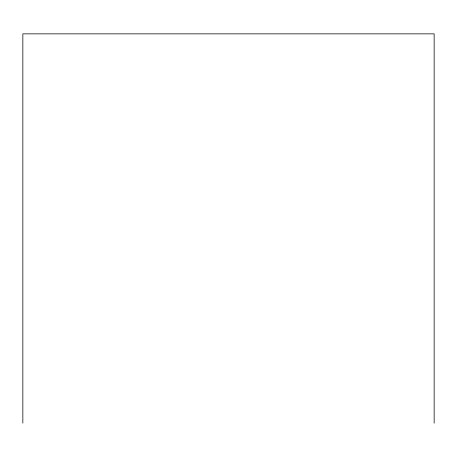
<?xml version="1.0" encoding="UTF-8"?>
<svg xmlns="http://www.w3.org/2000/svg" width="457" height="457" viewBox="0 0 457 457"><rect width="100%" height="100%" fill="white"/><g stroke="black" fill="none" stroke-linecap="round" stroke-linejoin="round"><path stroke-width="0.69" d="M434.15 423.142L434.15 33.858L22.85 33.858L22.85 423.142"/></g></svg>
